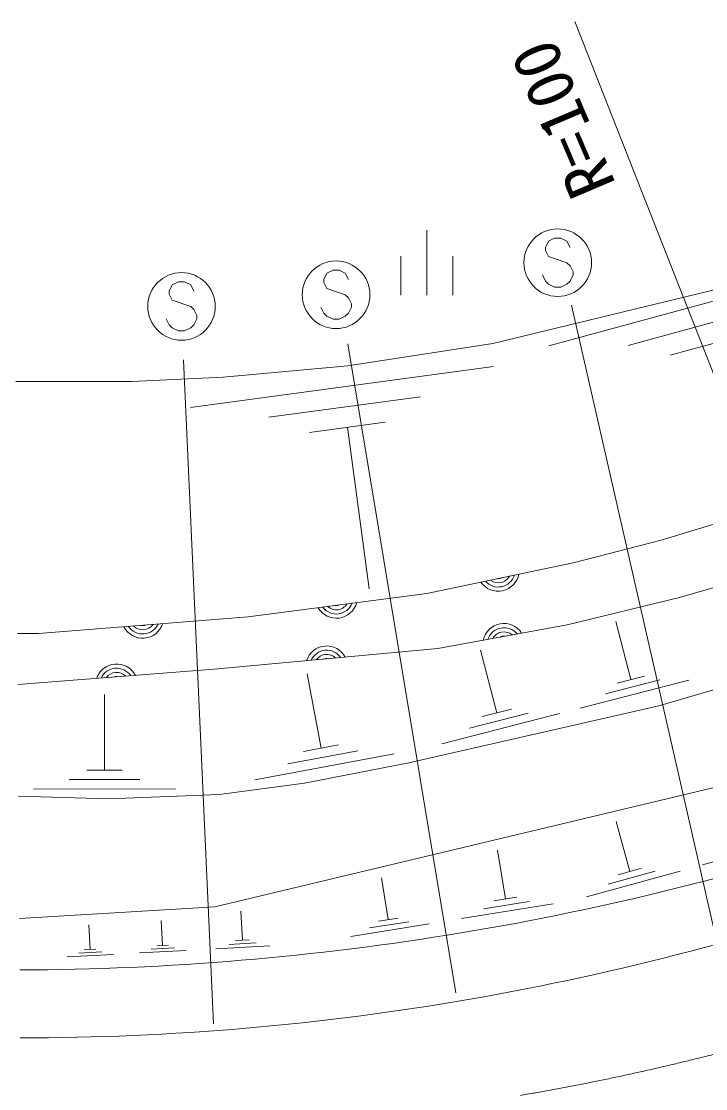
# Model space of a CAD drawing. Units: millimetres, scale not verified. Extents: x 40000 to 680000, y 20000 to 380000.
# Drawn here: x 79415 to 105748, y 257404 to 298488 of the extents above; entities that cross this region are included whole.
import ezdxf
from ezdxf.enums import TextEntityAlignment as Align

# ---------------------------------------------------------------- set-up
doc = ezdxf.new("R2010")
doc.units = ezdxf.units.MM
doc.header["$LTSCALE"] = 1000
doc.linetypes.add('CHAIN', pattern=[18.5, 12, -1.5, 3.5, -1.5])
for name, color, linetype, lineweight in [('M-BGD', 7, 'Continuous', 13), ('M-BMK', 2, 'CHAIN', 13), ('M-BMK-SRVR', 3, 'Continuous', 13), ('M-STR-STRC', 7, 'Continuous', 13), ('M-STR-STRD', 7, 'Continuous', 13)]:
    doc.layers.add(name, color=color, linetype=linetype, lineweight=lineweight)
doc.styles.add('ＭＳ ゴシック', font='')
doc.styles.get('ＭＳ ゴシック').set_extended_font_data('MS Gothic')

msp = doc.modelspace()

# ---------------------------------------------------------------- linework, layer by layer
at = {"layer": 'M-BGD'}
for p, q in [((95017, 290452), (95017, 287952)), ((94017, 289452), (94017, 287952)), ((96017, 289452), (96017, 287952)), ((99717, 286004), (111077, 289083)), ((102762, 286016), (108442, 287556)), ((104387, 285644), (107227, 286413)), ((85922, 283630), (97586, 285207)), ((88943, 283247), (94775, 284035)), ((90506, 282666), (93422, 283061)), ((91964, 282863), (92805, 276643)), ((102871, 273151), (102296, 275381)), ((97710, 271870), (97087, 274284)), ((90950, 270511), (90419, 273375)), ((103393, 273286), (102348, 273017)), ((105105, 273133), (100924, 272055)), ((103988, 273142), (101898, 272603)), ((82616, 269666), (82614, 272579)), ((98276, 272015), (97144, 271724)), ((100129, 271850), (95602, 270682)), ((98919, 271860), (96656, 271276)), ((92358, 270403), (89674, 269905)), ((91621, 270636), (90279, 270387)), ((93767, 270294), (88398, 269298)), ((83299, 269667), (81934, 269666)), ((83981, 269304), (81251, 269301)), ((85347, 268941), (79887, 268936)), ((102835, 265763), (102306, 267683)), ((109003, 266945), (105622, 266014)), ((98041, 264707), (97738, 266590)), ((103285, 265887), (102385, 265639)), ((93534, 263912), (93275, 265522)), ((104767, 265779), (101167, 264788)), ((103801, 265771), (102001, 265276)), ((98961, 264614), (97196, 264330)), ((98482, 264778), (97600, 264636)), ((87921, 263125), (87860, 264231)), ((99882, 264521), (96351, 263953)), ((84851, 262918), (84798, 263875)), ((94321, 263832), (92812, 263590)), ((93911, 263973), (93156, 263851)), ((82059, 262762), (82007, 263710)), ((95108, 263752), (92089, 263267)), ((88447, 263015), (87410, 262958)), ((88180, 263139), (87662, 263111)), ((82961, 262574), (81184, 262476)), ((82510, 262668), (81622, 262619)), ((82282, 262774), (81837, 262750)), ((85761, 262728), (83968, 262629)), ((85306, 262823), (84410, 262774)), ((85075, 262930), (84627, 262906)), ((88973, 262906), (86900, 262791))]:
    msp.add_line(p, q, dxfattribs=at)
for points in [[(79202, 284624), (83659, 284625), (87184, 284792), (91973, 285224), (97560, 286088), (107137, 288416), (111792, 289946), (113555, 290146), (114852, 290046), (117013, 289364), (122667, 287003), (139128, 279155), (139782, 278712), (139870, 278268)], [(79267, 274929), (80073, 274929), (88143, 275561), (95016, 276470), (100647, 277645), (104039, 278520), (109825, 280272), (115570, 283101)], [(118498, 281648), (115169, 279958), (110467, 277969), (104747, 276306), (100424, 275264), (95436, 274344), (86834, 273546), (79281, 272958)], [(116164, 276153), (111885, 274469), (103949, 272135), (94327, 269940), (90314, 269164), (87033, 268721), (82777, 268555), (79310, 268665)], [(79341, 263954), (86864, 264397), (114133, 270926), (127509, 276327)]]:
    msp.add_lwpolyline(points, dxfattribs=at)
for centre, radius, start, end in [((97767, 277363), 812, 214.4062, 349.1664), ((97767, 277363), 650, 220.522, 343.0507), ((97767, 277363), 488, 231.6547, 331.918), ((97767, 277363), 325, 265.8439, 297.7287), ((91538, 276325), 812, 210.154, 344.9142), ((91538, 276325), 650, 216.2698, 338.7985), ((91538, 276325), 488, 227.4024, 327.6658), ((91538, 276325), 325, 261.5917, 293.4765), ((84084, 275556), 812, 207.0968, 341.8571), ((84084, 275556), 650, 213.2126, 335.7413), ((84084, 275556), 488, 224.3453, 324.6086), ((97986, 274497), 812, 33.0703, 167.8306), ((84084, 275556), 325, 258.5346, 290.4193), ((97986, 274497), 650, 39.1861, 161.7148), ((97986, 274497), 488, 50.3188, 150.5821), ((91164, 273634), 812, 27.9208, 162.6811), ((97986, 274497), 325, 84.5081, 116.3928), ((91164, 273634), 650, 34.0366, 156.5653), ((91164, 273634), 488, 45.1693, 145.4326), ((83081, 272940), 812, 27.0727, 161.833), ((91164, 273634), 325, 79.3586, 111.2433), ((83081, 272940), 650, 33.1885, 155.7172), ((83081, 272940), 488, 44.3212, 144.5845), ((83081, 272940), 325, 78.5105, 110.3952), ((79024, 367792), 105818, 270.17914, 288.64471)]:
    msp.add_arc(centre, radius, start, end, dxfattribs=at)
for points, knots in [([(79575, 229172), (84517, 231426), (85781, 232025), (89799, 233762), (91576, 234530), (92553, 235007), (94358, 235707), (96196, 236420), (97256, 236736), (99130, 237348), (101967, 238276), (103551, 238820), (106424, 239628), (110046, 240646), (112119, 241047), (115755, 242013), (119159, 242918), (121055, 243468), (124448, 244414), (126991, 245124), (128438, 245447), (130952, 246253), (132661, 246802), (133614, 247135), (135268, 247834), (136980, 248558), (137916, 249018), (139584, 249840), (141003, 250540), (141711, 251111), (143170, 251724), (144351, 252220), (145050, 252420), (146301, 252697), (148125, 253100), (149180, 253172), (151042, 253320), (153197, 253491), (154413, 253439), (156574, 253502), (158378, 253555), (159393, 253491), (161194, 253624), (162386, 253711), (163061, 253753), (164233, 253988), (165697, 254283), (166509, 254520), (167910, 255037), (170043, 255824), (171144, 256497), (173169, 257529), (175242, 258586), (176317, 259342), (178396, 260386), (179735, 261059), (180475, 261478), (181892, 261967), (183680, 262584), (184779, 262627), (186663, 262803), (187798, 262909), (188444, 262917), (189581, 262833), (190529, 262763), (191066, 262691), (191982, 262438), (193730, 261955), (194656, 261513), (196359, 260888), (202757, 258540), (206233, 256938), (212650, 254642), (213820, 254223), (214462, 253943), (215659, 253609), (216926, 253254), (217647, 253084), (218941, 252849), (221365, 252407), (222737, 252145), (225199, 252053), (228001, 251949), (229582, 252179), (232358, 252567), (234639, 252885), (235911, 253140), (238140, 253715), (240623, 254356), (242024, 254704), (244435, 255579), (245696, 256037), (246398, 256328), (247569, 256984), (248298, 257393), (248679, 257742), (249136, 258443), (249216, 258566), (249244, 258649), (249271, 258794), (249334, 259137), (249388, 259343), (249325, 259686), (249242, 260132), (248969, 260309), (248649, 260631), (248234, 261048), (247916, 261200), (247380, 261442), (246710, 261744), (246301, 261882), (245569, 261955), (244981, 262014), (244647, 261951), (244057, 261955), (242579, 261965), (241752, 261988), (240274, 262009), (238850, 262030), (238049, 261983), (236627, 262063), (235146, 262146), (234318, 262228), (232845, 262401), (230523, 262673), (229229, 262882), (226928, 263292), (225234, 263595), (224309, 263881), (222632, 264265), (219940, 264881), (218437, 265249), (215743, 265859), (213055, 266468), (211555, 266836), (208854, 267385), (207331, 267695), (206472, 267847), (204937, 268088), (203990, 268236), (203446, 268231), (202505, 268412), (200914, 268719), (200030, 268940), (198480, 269412), (195306, 270378), (193619, 271192), (190483, 272275), (188295, 273031), (187074, 273470), (184863, 274153), (183413, 274601), (182603, 274888), (181108, 275153), (180305, 275295), (179839, 275258), (179028, 275342), (177760, 275472), (177054, 275587), (175786, 275720), (174153, 275891), (173622, 275928), (171597, 276086)], [0, 0, 0, 0, 1, 1, 1, 2, 2, 2, 3, 3, 3, 4, 4, 4, 5, 5, 5, 6, 6, 6, 7, 7, 7, 8, 8, 8, 9, 9, 9, 10, 10, 10, 11, 11, 11, 12, 12, 12, 13, 13, 13, 14, 14, 14, 15, 15, 15, 16, 16, 16, 17, 17, 17, 18, 18, 18, 19, 19, 19, 20, 20, 20, 21, 21, 21, 22, 22, 22, 23, 23, 23, 24, 24, 24, 25, 25, 25, 26, 26, 26, 27, 27, 27, 28, 28, 28, 29, 29, 29, 30, 30, 30, 31, 31, 31, 32, 32, 32, 33, 33, 33, 34, 34, 34, 35, 35, 35, 36, 36, 36, 37, 37, 37, 38, 38, 38, 39, 39, 39, 40, 40, 40, 41, 41, 41, 42, 42, 42, 43, 43, 43, 44, 44, 44, 45, 45, 45, 46, 46, 46, 47, 47, 47, 48, 48, 48, 49, 49, 49, 50, 50, 50, 51, 51, 51, 52, 52, 52, 53, 53, 53, 54, 54, 54, 54]), ([(96016, 228434), (98449, 229952), (99128, 230477), (101284, 231474), (101818, 231720), (102102, 231901), (102662, 232081), (103319, 232293), (103718, 232307), (104405, 232365), (105299, 232441), (105804, 232375), (106701, 232392), (107546, 232408), (108020, 232385), (108863, 232446), (109848, 232518), (110415, 232507), (111375, 232743), (112318, 232975), (112844, 233147), (113726, 233554), (114960, 234123), (115559, 234621), (116697, 235364), (118147, 236310), (118848, 237000), (120291, 237958), (122275, 239275), (123393, 240017), (125505, 241118), (127034, 241916), (127927, 242311), (129557, 242875), (130997, 243372), (131826, 243593), (133312, 243928), (134670, 244234), (135466, 244223), (136825, 244523), (138465, 244885), (139355, 245208), (140958, 245711), (143703, 246572), (145182, 247235), (147928, 248089), (150338, 248838), (151685, 249285), (154142, 249858), (155144, 250092), (155713, 250206), (156736, 250318), (158174, 250475), (158991, 250406), (160437, 250426), (162600, 250455), (163814, 250324), (165975, 250412), (167467, 250473), (168318, 250434), (169785, 250709), (171100, 250956), (171852, 251176), (173027, 251817), (174090, 252397), (174554, 252934), (175485, 253708), (176681, 254702), (177206, 255434), (178457, 256356), (179636, 257225), (180380, 257616), (181726, 258193), (183370, 258898), (184373, 259112), (186130, 259449), (187558, 259724), (188378, 259784), (189831, 259854), (190843, 259904), (191420, 259985), (192425, 259854), (193313, 259739), (193822, 259625), (194640, 259260), (195875, 258710), (196471, 258212), (197639, 257531), (201569, 255241), (203648, 253741), (207662, 251601), (208278, 251272), (208603, 251039), (209256, 250790), (210385, 250361), (211024, 250117), (212201, 249845), (213225, 249608), (213806, 249494), (214848, 249359), (216642, 249125), (217662, 249147), (219468, 249048), (222378, 248889), (224010, 248815), (226925, 248778), (230238, 248735), (231341, 248780), (235408, 248913)], [0, 0, 0, 0, 1, 1, 1, 2, 2, 2, 3, 3, 3, 4, 4, 4, 5, 5, 5, 6, 6, 6, 7, 7, 7, 8, 8, 8, 9, 9, 9, 10, 10, 10, 11, 11, 11, 12, 12, 12, 13, 13, 13, 14, 14, 14, 15, 15, 15, 16, 16, 16, 17, 17, 17, 18, 18, 18, 19, 19, 19, 20, 20, 20, 21, 21, 21, 22, 22, 22, 23, 23, 23, 24, 24, 24, 25, 25, 25, 26, 26, 26, 27, 27, 27, 28, 28, 28, 29, 29, 29, 30, 30, 30, 31, 31, 31, 32, 32, 32, 33, 33, 33, 34, 34, 34, 35, 35, 35, 36, 36, 36, 36])]:
    msp.add_open_spline(points, degree=3, knots=knots, dxfattribs=at)
at = {"layer": 'M-BMK'}
msp.add_arc((83020, 348856), 93028, 268.25994, 290.24874, dxfattribs=at)
at = {"layer": 'M-BMK-SRVR'}
msp.add_line((115217, 261577), (100714, 298488), dxfattribs=at)
at = {"layer": 'M-STR-STRC'}
for p, q in [((99938, 290144), (99702, 290025)), ((100175, 290144), (99938, 290144)), ((100411, 290025), (100175, 290144)), ((99702, 290025), (99584, 289789)), ((99584, 289789), (99584, 289671)), ((99584, 289671), (99702, 289435)), ((100529, 289789), (100411, 290025)), ((99702, 289435), (100411, 289198)), ((91409, 288909), (91172, 288791)), ((91645, 288909), (91409, 288909)), ((91881, 288791), (91645, 288909)), ((100411, 289198), (100529, 289080)), ((100529, 289080), (100648, 288844)), ((100648, 288844), (100648, 288725)), ((85460, 288460), (85224, 288342)), ((85697, 288460), (85460, 288460)), ((85933, 288342), (85697, 288460)), ((91172, 288791), (91054, 288555)), ((91054, 288555), (91054, 288436)), ((91054, 288436), (91172, 288200)), ((92000, 288555), (91881, 288791)), ((99584, 288489), (99466, 288725)), ((99702, 288371), (99584, 288489)), ((100529, 288489), (100411, 288371)), ((100648, 288725), (100529, 288489)), ((85224, 288342), (85106, 288106)), ((85106, 288106), (85106, 287987)), ((86051, 288106), (85933, 288342)), ((91172, 288200), (91881, 287964)), ((99938, 288253), (99702, 288371)), ((100175, 288253), (99938, 288253)), ((100411, 288371), (100175, 288253)), ((85106, 287987), (85224, 287751)), ((85224, 287751), (85933, 287515)), ((91881, 287964), (92000, 287845)), ((92000, 287845), (92118, 287609)), ((92118, 287609), (92118, 287491)), ((85933, 287515), (86051, 287396)), ((86051, 287396), (86169, 287160)), ((91054, 287255), (90936, 287491)), ((91172, 287136), (91054, 287255)), ((92000, 287255), (91881, 287136)), ((92118, 287491), (92000, 287255)), ((106090, 263440), (100586, 287558)), ((85106, 286806), (84988, 287042)), ((85224, 286687), (85106, 286806)), ((86051, 286806), (85933, 286687)), ((86169, 287042), (86051, 286806)), ((86169, 287160), (86169, 287042)), ((91409, 287018), (91172, 287136)), ((91645, 287018), (91409, 287018)), ((91881, 287136), (91645, 287018)), ((85460, 286569), (85224, 286687)), ((85697, 286569), (85460, 286569)), ((85933, 286687), (85697, 286569)), ((96136, 261095), (91973, 286075)), ((85656, 285453), (86805, 259899))]:
    msp.add_line(p, q, dxfattribs=at)
for centre in [(100057, 289198), (91527, 287964), (85579, 287515)]:
    msp.add_circle(centre, 1300, dxfattribs=at)
at = {"layer": 'M-STR-STRD'}
for centre, radius, start, end in [((79339, 360909), 101552, 270.01892, 289.65855), ((76019, 379401), 127528, 276.41232, 288.39693)]:
    msp.add_arc(centre, radius, start, end, dxfattribs=at)

# ---------------------------------------------------------------- texts
at = {"layer": 'M-BMK-SRVR', "style": 'ＭＳ ゴシック'}
msp.add_text('R=100', height=1833, rotation=113.085, dxfattribs=at).set_placement((101467, 291850), align=Align.MIDDLE_LEFT)

doc.saveas('drawing.dxf')
